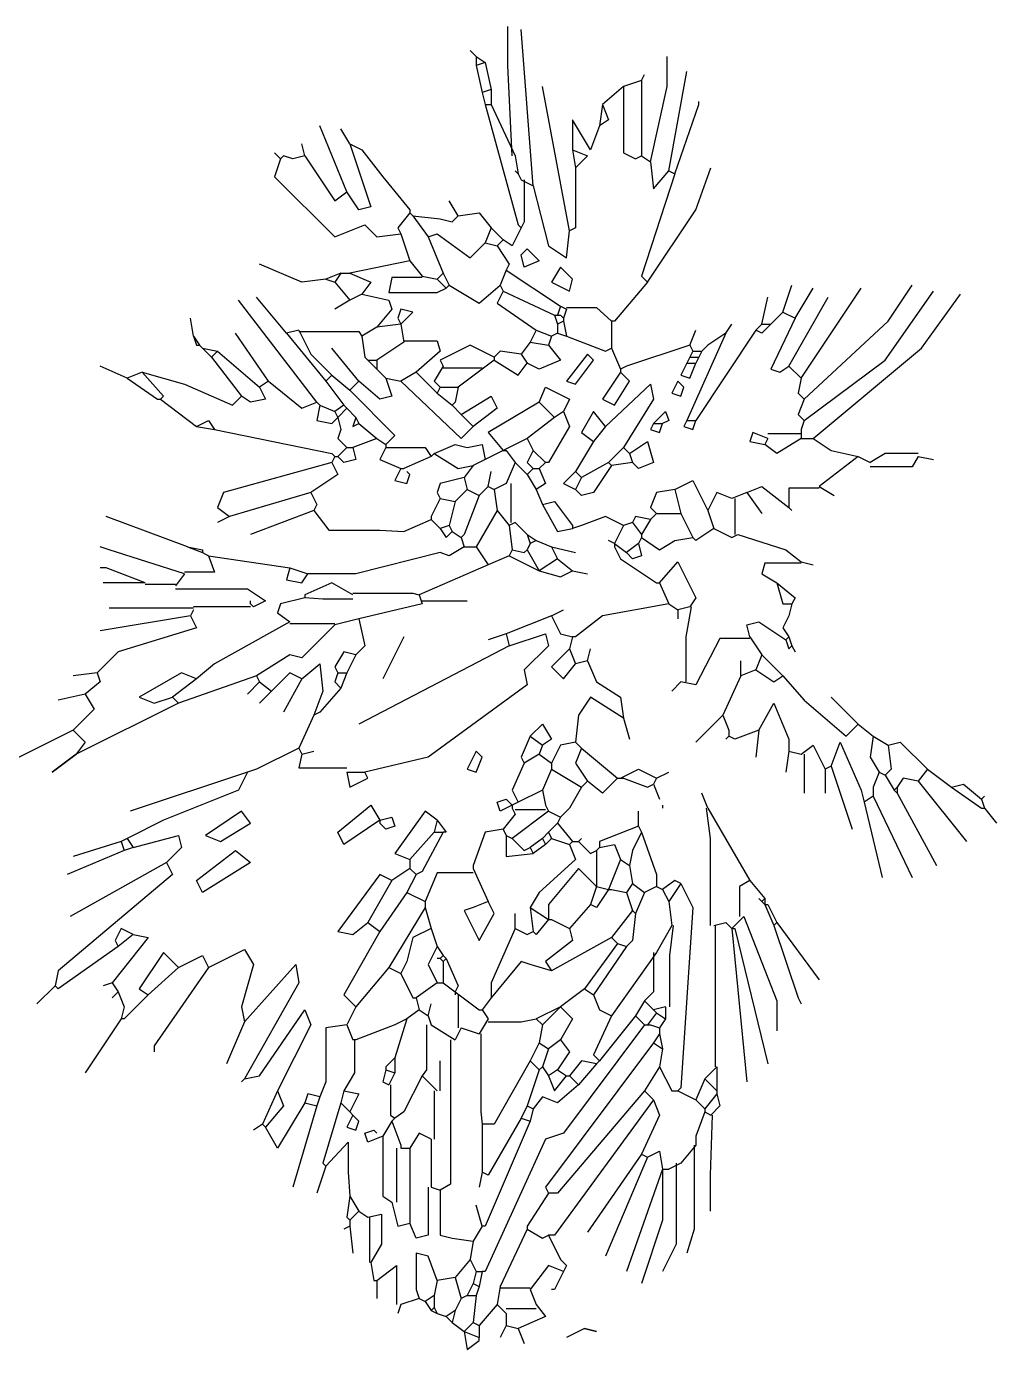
# Model space of a CAD drawing. Header units: inches. Extents: x 76 to 180, y 185 to 403.
# Drawn here: x 126.7 to 180.4, y 284.6 to 358 of the extents above; entities that cross this region are included whole.
import ezdxf

# ---------------------------------------------------------------- set-up
doc = ezdxf.new("R2010")
doc.units = ezdxf.units.IN
doc.header["$MEASUREMENT"] = 0
doc.layers.add('Standard', color=7, linetype='Continuous')

# ---------------------------------------------------------------- blocks, each defined once
blk = doc.blocks.new('A$C0E4205D2')
at = {"layer": 'Standard', "color": 3, "linetype": 'Continuous'}
for points in [[(77.666, 165.5), (77.415, 170.499), (77.415, 172.665)], [(78.833, 163.832), (78.166, 172.499)], [(75.667, 170.999), (75.333, 171.333)], [(75.667, 170.999), (76.166, 170.666)], [(75.667, 170.999), (75.667, 170.499)], [(85.333, 165.166), (86.249, 169.333), (86.249, 170.999)], [(76.166, 170.666), (75.667, 170.499)], [(75.667, 170.499), (75.999, 168.999)], [(76.166, 170.666), (76.5, 169.167)], [(86.333, 164.665), (87.332, 170.166)], [(84.833, 169.666), (83.833, 169.333)], [(84.833, 169.666), (84.999, 170)], [(84.833, 169.666), (84.833, 165.5)], [(76.5, 169.167), (75.999, 168.999)], [(75.999, 168.999), (76.166, 168.332)], [(76.5, 169.167), (76.5, 168.332)], [(80.833, 161.333), (79.333, 169.333)], [(83.833, 169.333), (82.666, 168.332)], [(83.833, 169.333), (83.833, 165.666), (84.5, 165.332), (84.833, 165.5)], [(76.166, 168.332), (76.5, 168.332)], [(76.166, 168.332), (78, 161.665), (78.166, 161.499)], [(76.5, 168.332), (77.833, 165.5)], [(82.666, 168.332), (82.5, 167.166)], [(82.666, 168.332), (83, 167.499), (82.5, 167.166)], [(86.667, 164.499), (87.999, 168.332), (87.999, 168.5)], [(82.5, 167.166), (81.999, 165.833), (81, 167.499), (81, 165.833)], [(68.5, 163.499), (67, 167.166)], [(68.666, 166.167), (68.166, 167)], [(66.167, 165.5), (65.999, 166.167)], [(68.666, 166.167), (69.833, 162.666), (69.167, 162.5), (68.5, 163.499)], [(68.666, 166.167), (69.333, 165.833), (70.5, 164.333), (72, 162.5), (72, 162.332)], [(81, 165.833), (81.833, 165.5), (81.166, 164.833)], [(81, 165.833), (81.166, 164.833)], [(64.833, 165.332), (64.499, 165.666)], [(64.833, 165.332), (64.499, 164.333), (67.833, 160.999), (69.499, 161.665), (70.166, 160.999), (71.5, 161.166)], [(66.167, 165.5), (65.5, 165.332), (64.999, 165.5), (64.833, 165.332)], [(66.167, 165.5), (67.833, 162.999), (68.5, 163.499)], [(77.833, 165.5), (78, 164.499)], [(84.833, 165.5), (85.333, 165.166)], [(85.333, 165.166), (85.5, 163.666), (86.333, 164.665)], [(78, 164.499), (77.833, 164.665)], [(78, 164.499), (78.166, 164.166)], [(81.166, 164.833), (81.166, 161.499), (80.833, 161.333)], [(86.667, 164.499), (84.833, 158.833), (85.167, 158.499)], [(85.167, 158.499), (87.833, 162.5), (88.666, 164.833)], [(86.333, 164.665), (86.667, 164.499)], [(78.166, 164.166), (78.833, 163.832)], [(78.333, 164.166), (78.333, 161.833), (78.166, 161.499)], [(78.833, 163.832), (79.666, 160.5), (80.666, 159.833), (80.833, 161.333)], [(74.666, 162.166), (74.167, 162.999)], [(72, 162.332), (71.333, 161.499), (71.5, 161.166)], [(72, 162.332), (72.166, 162.166)], [(72.166, 162.166), (73.666, 161.999), (74.333, 161.833), (74.666, 162.166)], [(72.166, 162.166), (73, 160.999)], [(74.666, 162.166), (75.833, 162.332), (76.5, 161.499)], [(76.5, 161.499), (76.166, 160.666)], [(76.5, 161.499), (77.167, 160.832)], [(78.166, 161.499), (77.666, 160.5), (77.167, 160.832)], [(71.5, 161.166), (72, 159.666)], [(73, 160.999), (73.5, 161.166), (75.333, 159.833), (76.166, 160.666)], [(73, 160.999), (73.833, 159)], [(76.166, 160.666), (76.833, 160.5)], [(77.167, 160.832), (76.833, 160.5)], [(76.833, 160.5), (77.499, 159.499), (77.333, 159.166)], [(78.499, 160.333), (79.166, 159.666), (78.333, 159.332), (78.166, 159.999), (78.499, 160.333)], [(67.332, 158.665), (65.999, 158.499), (63.666, 159.499)], [(72, 159.666), (68.666, 159)], [(72, 159.666), (72.667, 158.833)], [(77.333, 159.166), (76.999, 158.333)], [(77.333, 159.166), (80.333, 157.166)], [(80.333, 159.332), (79.832, 158.499), (80.833, 157.999), (81, 158.665), (80.333, 159.332)], [(68.166, 159), (67.332, 158.665)], [(67.332, 158.665), (67.833, 158.499)], [(68.166, 159), (67.833, 158.499)], [(67.833, 158.499), (68.666, 157.5)], [(68.166, 159), (68.666, 159)], [(68.666, 159), (69.833, 158.499), (69.333, 157.832)], [(72.667, 158.749), (70.999, 158.749), (70.833, 157.916), (73.5, 157.916), (73.999, 158.166)], [(72.667, 158.833), (73.5, 158.665)], [(73.833, 159), (73.5, 158.665)], [(73.5, 158.665), (73.999, 158.166)], [(73.833, 159), (74.167, 158.333)], [(85.167, 158.499), (83.333, 156.332), (83.167, 156.332)], [(65.166, 155.666), (63.499, 157.666)], [(69.333, 157.832), (68.666, 157.5)], [(69.333, 157.832), (70.833, 157.5), (70.999, 156.999), (70.166, 156)], [(74.167, 158.333), (73.999, 158.166)], [(74.167, 158.333), (75.833, 157.333), (76.999, 158.333)], [(77.167, 157.999), (76.833, 157.333), (78.999, 155.832)], [(76.999, 158.333), (77.167, 157.999)], [(77.167, 157.999), (79.999, 156.667)], [(91.499, 156.166), (91.833, 157.666)], [(92.667, 156.833), (93.166, 158.333)], [(92.999, 153.833), (95.166, 157.666)], [(93.333, 156.499), (94.333, 158.166)], [(93.666, 153.166), (97, 158.166)], [(93.832, 151.999), (98.5, 156.332), (99.832, 158.333)], [(93.832, 150.833), (98.332, 154.166), (100.999, 157.999)], [(94.333, 149.832), (100.333, 154.832), (102.499, 157.832)], [(66.833, 151.833), (62.5, 157.5)], [(68.666, 157.5), (67.833, 156.999)], [(71.5, 156.166), (72.166, 156.833), (71.5, 156.999), (71.333, 156.499), (71.5, 156.166)], [(80.333, 157.166), (80.167, 156.667)], [(80.333, 157.166), (80.666, 156.999)], [(80.666, 156.999), (80.499, 156.499)], [(80.666, 157.083), (82.333, 157.083), (83.167, 156.332)], [(59.999, 155.499), (59.833, 156.499)], [(79.999, 156.667), (80.167, 156.667)], [(79.999, 156.667), (80.167, 156.166)], [(80.167, 156.667), (80.333, 156.667)], [(80.499, 156.332), (80.167, 156.166)], [(80.333, 156.667), (80.499, 156.499)], [(80.499, 156.499), (80.499, 156.332)], [(80.499, 156.332), (80.666, 155.499)], [(83.167, 156.332), (83.167, 154.832)], [(92.667, 156.833), (92, 156.166)], [(93.333, 156.499), (92, 153.665), (92.499, 153.499), (92.999, 153.833)], [(92.667, 156.833), (93.333, 156.499)], [(59.999, 155.499), (60.167, 154.999), (60.333, 154.999)], [(59.999, 155.499), (60.333, 154.999)], [(64.166, 153), (62.332, 155.666)], [(65.833, 155.832), (65.166, 155.666)], [(65.166, 155.666), (67.332, 153)], [(65.833, 155.832), (66.499, 154.5), (67.667, 153.333)], [(65.833, 155.749), (69.167, 155.749), (69.333, 155.499)], [(70.166, 156), (69.333, 155.499)], [(69.333, 155.499), (69.499, 154.332), (69.666, 154.166)], [(71.5, 156.166), (70.166, 156)], [(71.5, 156.166), (71.666, 155.167)], [(78.999, 155.832), (78.667, 155.167)], [(78.999, 155.832), (79.832, 155.499)], [(79.832, 155.499), (79.666, 154.999)], [(80.167, 155.666), (79.832, 155.499)], [(80.167, 156.166), (80.167, 155.666)], [(80.167, 155.666), (80.666, 155.499)], [(80.666, 155.499), (82.832, 154.666), (83.167, 154.832)], [(89.499, 155.666), (87.332, 150.833)], [(87.5, 154.999), (87.833, 155.832)], [(91.167, 155.832), (87.833, 150.833)], [(89.499, 155.666), (88.499, 154.999), (88.167, 154.666)], [(89.499, 155.666), (89.833, 156.166)], [(91.499, 156.166), (91.167, 155.832)], [(92, 156.166), (91.499, 155.666), (91.167, 155.832)], [(91.499, 156.166), (92, 156.166)], [(60.333, 154.999), (60.5, 154.832)], [(60.5, 154.832), (61.333, 154.666)], [(60.5, 154.832), (61, 154.332)], [(69.167, 153), (67.667, 154.832)], [(71.666, 155.167), (70.166, 154.166)], [(71.666, 155.249), (73.5, 155.249), (73.666, 154.666), (72.333, 153.499)], [(76.666, 154.332), (75.333, 154.999), (73.666, 154.166), (73.833, 153.833)], [(78.667, 155.167), (78.166, 154.5)], [(79.666, 154.999), (80.333, 154.166), (79.166, 153.665), (78.499, 153.999)], [(78.667, 155.167), (79.666, 154.999)], [(83.167, 154.832), (83.665, 153.665)], [(87.5, 154.999), (84, 153.833), (83.665, 153.665)], [(87.5, 154.999), (87.666, 154.666)], [(61.333, 154.666), (61, 154.332)], [(61, 154.332), (62.666, 152.165)], [(61.333, 154.666), (63.666, 152.666)], [(69.666, 154.166), (70.166, 154.166)], [(69.666, 154.166), (70.166, 153.665)], [(70.166, 154.166), (70.166, 153.665)], [(76.666, 154.166), (75.999, 153.665)], [(78.166, 154.5), (76.999, 154.666), (76.666, 154.332)], [(76.666, 154.332), (76.666, 154.166)], [(76.666, 154.166), (78, 153.333), (78.499, 153.999)], [(78.166, 154.5), (78.499, 153.999)], [(81.833, 154.5), (80.666, 153), (81.166, 152.832), (82.166, 154.166), (81.833, 154.5)], [(87.332, 153.999), (87, 153.333), (87.5, 153.166), (87.833, 153.999)], [(87.5, 154.332), (87.332, 153.999)], [(87.332, 153.999), (87.833, 153.999)], [(87.666, 154.666), (87.5, 154.332)], [(87.5, 154.332), (87.999, 154.332)], [(87.666, 154.666), (88.167, 154.666)], [(87.999, 154.332), (87.833, 153.999)], [(88.167, 154.666), (87.999, 154.332)], [(56.332, 153.166), (54.832, 153.833)], [(57.166, 153.499), (56.332, 153.166)], [(57.166, 153.499), (58.333, 152.165), (58.167, 151.999)], [(57.166, 153.499), (59.5, 152.832), (62.166, 151.666), (62.666, 152.165)], [(67.667, 153.333), (67.332, 153)], [(67.667, 153.333), (68.666, 152.499)], [(70.166, 153.665), (70.667, 153.166)], [(72.333, 153.499), (71.5, 153)], [(72.333, 153.499), (73.5, 152.333)], [(73.833, 153.833), (73.332, 153), (73.666, 152.666)], [(73.833, 153.749), (75.999, 153.749)], [(75.999, 153.665), (74.666, 152.666)], [(83.665, 153.499), (82.666, 151.999), (83.333, 151.666), (84.166, 153), (83.665, 153.499)], [(83.665, 153.665), (83.665, 153.499)], [(92.999, 153.833), (93.666, 153.166)], [(56.332, 153.166), (58, 151.999), (58.167, 151.999)], [(63.666, 152.666), (64, 151.999), (63.167, 151.833), (62.666, 152.165)], [(64.166, 153), (63.666, 152.666)], [(64.166, 153), (65.999, 151.5), (66.833, 151.833)], [(67.332, 153), (68.333, 151.666)], [(69.167, 153), (68.666, 152.499)], [(70.667, 153.166), (70.999, 152.165), (70.332, 151.999), (69.167, 153)], [(70.667, 153.166), (71.5, 153)], [(71.5, 153), (74.832, 149.832), (75.499, 150.499)], [(73.666, 152.666), (73.5, 152.333)], [(73.666, 152.666), (74.666, 152.666)], [(74.666, 152.666), (74.5, 151.833), (74.333, 151.666)], [(79.166, 151.833), (79.5, 152.666), (80.833, 151.999), (80.499, 151.332)], [(82.832, 150.499), (85.333, 152.832), (85.5, 151.999), (83.833, 149.333)], [(86.833, 153), (86.499, 152.333), (87, 152.165), (87.166, 152.666), (86.833, 153)], [(93.666, 153.166), (93.5, 152.333), (93.832, 151.999)], [(58.167, 151.999), (60.167, 150.499)], [(66.833, 151.833), (67, 151.666)], [(68.666, 152.499), (71.165, 150), (70.667, 149.499)], [(73.5, 152.333), (74.333, 151.666)], [(74.832, 151.166), (76.5, 152.165), (76.833, 151.5), (75.499, 150.499)], [(79.166, 151.833), (76.332, 150.166), (77.167, 149.165)], [(79.166, 151.833), (79.999, 150.999)], [(93.832, 151.999), (93.5, 151.166), (93.832, 150.833)], [(67, 151.666), (66.833, 150.833), (67.667, 150.665), (67.999, 150.999)], [(67, 151.666), (67.833, 151.332)], [(68.333, 151.666), (67.833, 151.332)], [(67.833, 151.332), (67.999, 150.999)], [(68.5, 151.5), (67.999, 150.999)], [(68.333, 151.666), (68.5, 151.5)], [(68.5, 151.5), (69, 150.999)], [(74.333, 151.666), (74.832, 151.166)], [(74.832, 151.166), (75.499, 150.499)], [(80.499, 151.332), (80.833, 150.499), (79.666, 148.499), (79.5, 148.499)], [(80.499, 151.332), (79.999, 150.999)], [(82.832, 150.499), (82.166, 151.332), (81.5, 150.166), (82.166, 149.666)], [(85.5, 150.665), (86.166, 151.332), (86.333, 150.833), (86, 150.665)], [(60.167, 150.499), (60.832, 150.833), (61.166, 150.333)], [(60.167, 150.499), (61.166, 150.333)], [(61.166, 150.333), (67.667, 148.999), (67.833, 148.833)], [(67.999, 150.999), (68.166, 150.333), (67.999, 149.832), (68.5, 149.333)], [(69, 150.999), (68.832, 150.499), (69.167, 150.665)], [(69, 150.999), (69.167, 150.665)], [(69.167, 150.665), (70.166, 149.832)], [(79.999, 150.999), (78.499, 149.832)], [(82.832, 150.499), (82.166, 149.666)], [(85.5, 150.665), (85.333, 150.333), (85.832, 150.166), (86, 150.665)], [(85.5, 150.665), (86, 150.665)], [(87.332, 150.833), (87.166, 150.499), (87.666, 150.333), (87.833, 150.833)], [(87.332, 150.833), (87.833, 150.833)], [(93.832, 150.833), (93.666, 150.333)], [(93.666, 150.333), (93.666, 149.832)], [(70.166, 149.832), (68.832, 149.333)], [(70.166, 149.832), (70.667, 149.499)], [(78.499, 149.832), (77.167, 149.165)], [(78.499, 149.832), (78.833, 149.165)], [(82.166, 149.666), (81.166, 148)], [(84.166, 148.999), (85.167, 149.666), (85.5, 148.499), (84.666, 148.166), (84.332, 148.499)], [(91.833, 149.832), (90.999, 150.166), (90.833, 149.666), (91.666, 149.499)], [(91.833, 149.832), (91.666, 149.499)], [(93.666, 149.832), (92.332, 148.999), (91.666, 149.499)], [(93.666, 150.082), (91.833, 150.082)], [(93.666, 149.832), (94.333, 149.832)], [(94.333, 149.832), (95.332, 149.165), (96.832, 148.833)], [(68.5, 149.333), (67.999, 148.833)], [(68.832, 149.333), (69, 148.666), (68.333, 148.499), (67.999, 148.833)], [(68.5, 149.333), (68.832, 149.333)], [(70.667, 149.333), (70.332, 148.666), (71.5, 148.166)], [(70.667, 149.499), (70.667, 149.333)], [(70.667, 149.333), (72.833, 149.333), (73.166, 148.833)], [(73.332, 148.999), (73.166, 148.833)], [(73.332, 148.999), (74.5, 149.499), (75.166, 149.333), (75.999, 149.499), (76.166, 148.666)], [(73.332, 148.999), (74.666, 148.166), (75.499, 148.332)], [(77.167, 149.165), (76.166, 148.666)], [(77.167, 149.165), (77.333, 149.165)], [(77.333, 149.165), (77.833, 148.499)], [(78.833, 149.165), (78.499, 148.499), (78.833, 148.166)], [(78.833, 149.165), (79.5, 148.499)], [(83.833, 149.333), (83, 148.499)], [(83.833, 149.333), (84.166, 148.999)], [(84.166, 148.999), (84.332, 148.499)], [(100.166, 148.999), (98.332, 148.999), (97.499, 148.499)], [(67.667, 148.499), (61.667, 146.832), (61.333, 145.999), (62, 145.499)], [(67.667, 148.499), (67.999, 147.833), (66.499, 146.832)], [(67.833, 148.833), (67.667, 148.499)], [(67.833, 148.833), (67.999, 148.833)], [(71.5, 148.166), (71.165, 147.499), (71.832, 147.333), (72, 147.833), (71.832, 148)], [(71.5, 148.166), (71.666, 148.166)], [(73.166, 148.833), (71.666, 148.166)], [(75.499, 148.332), (75, 147.665)], [(76.166, 148.666), (75.499, 148.332)], [(77.833, 148.499), (77.333, 147.333)], [(77.833, 148.499), (78.499, 147.833)], [(78.833, 148.166), (78.499, 147.833)], [(78.833, 148.166), (79.166, 148.166)], [(79.166, 148.166), (79.5, 147.333), (78.999, 146.999)], [(79.5, 148.499), (79.166, 148.166)], [(83.167, 148.332), (82.166, 146.832), (81.5, 146.666), (81.166, 146.999)], [(83, 148.499), (81.5, 147.665)], [(83, 148.499), (83.167, 148.332)], [(84.332, 148.499), (83.167, 148.332)], [(96.832, 148.833), (94.666, 147.166)], [(96.832, 148.833), (97.499, 148.499)], [(100.166, 148.833), (99.832, 148.25), (97.499, 148.25)], [(100.166, 148.833), (100.999, 148.666)], [(75, 147.665), (73.666, 147.333), (73.5, 146.832), (73.666, 146.5)], [(75, 147.665), (75.166, 146.999)], [(76.332, 147.166), (76.5, 148)], [(78.499, 147.833), (78.999, 146.999)], [(81.166, 148), (80.499, 147.333), (81.166, 146.999)], [(81.166, 148), (81.5, 147.665)], [(81.5, 147.665), (81.166, 146.999)], [(86.667, 146.999), (87.666, 147.499), (88.499, 145.833)], [(66.499, 146.832), (62, 145.499)], [(66.499, 146.832), (66.833, 146.165), (66.666, 145.833)], [(75.166, 146.999), (74.5, 146.333)], [(75.833, 146.666), (75, 144.499), (74.832, 144.333)], [(75.166, 146.999), (75.833, 146.666)], [(76.332, 147.166), (75.833, 146.666)], [(76.332, 147.166), (76.666, 146.999)], [(77.333, 147.333), (76.666, 146.999)], [(76.666, 146.999), (76.833, 145.833)], [(77.583, 147.333), (77.583, 145.166)], [(78.999, 146.999), (79.333, 146.165)], [(86.667, 146.999), (85.666, 146.832), (85.333, 145.999), (85.666, 145.666)], [(86.667, 146.999), (87, 145.666)], [(89.833, 146.5), (89, 146.832), (88.499, 145.833)], [(90.666, 146.832), (89.833, 146.5)], [(90.666, 146.832), (91.499, 147.166), (92.999, 145.999)], [(90.666, 146.832), (91.499, 145.666)], [(94.666, 147.083), (92.999, 147.083), (92.999, 145.999)], [(94.666, 147.166), (95.5, 146.666)], [(73.666, 146.5), (73.166, 145.499), (73.166, 145.332)], [(73.666, 146.5), (74.5, 146.333)], [(74.5, 146.333), (74.167, 145)], [(79.333, 146.165), (79.999, 146.333), (81, 145), (81, 144.833)], [(79.333, 146.165), (80.167, 144.666), (81, 144.833)], [(89.999, 146.5), (89.999, 144.499)], [(92.999, 145.999), (93.166, 145.833)], [(59.666, 143.832), (55.167, 145.499)], [(62, 145.499), (61.333, 145.166)], [(66.666, 145.833), (63.167, 144.499)], [(66.666, 145.833), (67.499, 144.749), (70.332, 144.749), (71.666, 144.666), (73.166, 145.332)], [(73.166, 145.332), (73.666, 144.833)], [(76.833, 145.833), (75.667, 143.832)], [(76.833, 145.833), (77.499, 145)], [(83.833, 145), (82.832, 145.499), (81.5, 145), (81, 144.833)], [(85.333, 145.332), (84.5, 145.499), (84.332, 145.166)], [(85.333, 145.332), (84.833, 144.499)], [(85.666, 145.666), (85.333, 145.332)], [(85.666, 145.666), (87, 145.666)], [(87, 145.666), (87.666, 144.333)], [(88.499, 145.833), (88.832, 144.833)], [(74.167, 145), (73.666, 144.833)], [(73.666, 144.833), (73.999, 144.333), (74.333, 144.666)], [(74.167, 145), (74.333, 144.666)], [(74.333, 144.666), (74.832, 144.333)], [(77.833, 145.166), (77.499, 145)], [(77.499, 145), (77.666, 143.666)], [(77.833, 145.166), (78.499, 144.499)], [(78.499, 144.499), (78.999, 144.167)], [(78.499, 144.499), (78.667, 143.999)], [(83.833, 145), (83.333, 143.999)], [(84.332, 145.166), (83.833, 145)], [(84.332, 145.166), (84.833, 144.499)], [(84.833, 144.499), (84.833, 144.333)], [(88.832, 144.833), (87.833, 144.167), (87.666, 144.333)], [(88.832, 144.833), (89.833, 144.333), (90.166, 144.499)], [(90.166, 144.499), (92.833, 143.666), (93.666, 142.999)], [(59.5, 142.332), (55.333, 143.666), (54.832, 143.832)], [(59.666, 143.832), (60.5, 143.5)], [(59.666, 143.832), (60.5, 143.666), (60.5, 143.5)], [(75, 143.832), (74.167, 143.332), (73.666, 143.5), (69, 142.332), (66.333, 142.332)], [(74.832, 144.333), (75, 143.832)], [(75, 143.832), (75.667, 143.832)], [(75.667, 143.832), (76.332, 142.833)], [(78.667, 143.999), (78.499, 143.666)], [(78.999, 144.167), (78.667, 143.999)], [(78.999, 144.167), (79.832, 143.832)], [(79.832, 143.832), (81.166, 143.5)], [(79.832, 143.832), (80.167, 143.166)], [(83.333, 143.999), (83, 144.167)], [(83.333, 143.999), (83.333, 143.832)], [(83.333, 143.999), (84, 143.5)], [(83.333, 143.832), (83.665, 143.166), (85.666, 141.832), (85.832, 141.832)], [(84.666, 143.999), (84, 143.5)], [(84.666, 143.999), (84.833, 143.332), (84.332, 143.166), (84, 143.5)], [(84.833, 144.333), (84.666, 143.999)], [(84.833, 144.333), (85.832, 143.666), (86.667, 144.167), (87.666, 144.333)], [(60.832, 143.332), (61.166, 142.416), (59.5, 142.416)], [(60.5, 143.5), (60.832, 143.332)], [(60.832, 143.332), (65.333, 142.667)], [(77.499, 143.332), (76.332, 142.833)], [(77.666, 143.666), (77.499, 143.332)], [(77.499, 143.332), (79.166, 142.499)], [(77.666, 143.666), (78.333, 143.5), (78.499, 143.666)], [(78.499, 143.666), (79.166, 142.499)], [(80.167, 143.166), (79.166, 142.499)], [(80.167, 143.166), (81, 142.499)], [(85.832, 141.832), (86.833, 142.999), (87.833, 140.999), (87.5, 140.5)], [(93.666, 142.999), (94.333, 142.833)], [(57.333, 141.832), (55.167, 142.667), (54.832, 142.667)], [(59.5, 142.332), (59, 141.666)], [(65.333, 142.667), (65.166, 142), (65.999, 141.832), (66.333, 142.332)], [(65.333, 142.667), (66.333, 142.332)], [(76.332, 142.833), (72.499, 141.165)], [(79.166, 142.499), (80.333, 142.166), (81, 142.499)], [(81, 142.499), (81.833, 142.332)], [(93.666, 142.915), (91.666, 142.915), (91.499, 142.332), (92.332, 141.832)], [(57.333, 141.832), (54.999, 141.832)], [(57.333, 141.75), (59, 141.75)], [(68.832, 141.165), (67.667, 141.832), (66.167, 141.165), (66.167, 140.999)], [(85.832, 141.832), (86.333, 140.666)], [(92.332, 141.832), (93.333, 140.999), (93.166, 140.666)], [(92.332, 141.832), (92.667, 140.666), (93.166, 140.666)], [(59, 141.499), (62.999, 141.499), (64, 140.833), (63.333, 140.5), (63.167, 140.666)], [(63.167, 140.666), (63.167, 140.833)], [(66.167, 140.999), (64.833, 140.666), (64.667, 140.166), (65.333, 139.665)], [(68.832, 140.916), (67.166, 140.916), (66.167, 140.999)], [(68.832, 141.249), (72.166, 141.249), (72.499, 141.165)], [(72.499, 141.165), (72.667, 140.666)], [(72.667, 140.833), (75.166, 140.833)], [(59.999, 140.416), (55.333, 140.416)], [(59.999, 140.332), (59.833, 139.999)], [(63.167, 140.5), (59.999, 140.5)], [(72.667, 140.666), (69.167, 139.833)], [(79.832, 139.999), (80.499, 140.332)], [(86.333, 140.666), (82.666, 139.999), (81.166, 138.832), (81, 138.832)], [(86.333, 140.666), (86.833, 140.332)], [(87.5, 140.5), (86.833, 140.332)], [(86.833, 140.332), (86.833, 139.833)], [(87.582, 140.5), (87.291, 138.832), (87.291, 136.333)], [(93.166, 140.666), (92.999, 139.999), (92.667, 139.333), (92.999, 138.832)], [(59.833, 139.999), (60.167, 139.333), (55.833, 137.999), (54.666, 136.833)], [(59.833, 139.999), (54.832, 139.166)], [(65.333, 139.665), (61.166, 137.332), (60.167, 136.499)], [(67.833, 139.499), (65.999, 137.666), (65.333, 137.833), (63.499, 136.665)], [(65.333, 139.583), (67.833, 139.583)], [(69.167, 139.833), (67.833, 139.499)], [(69.167, 139.833), (69.499, 138.333), (69, 137.833)], [(79.832, 139.999), (77.333, 139)], [(79.832, 139.999), (80.333, 139), (81, 138.832)], [(90.833, 138.832), (90.666, 139.499), (91.333, 139.665), (92.833, 138.666)], [(77.499, 138.333), (79.5, 139), (79.666, 138.333), (78.333, 136.999), (78.499, 136.166), (73, 132.166), (69.499, 131.332)], [(71.666, 138.832), (70.5, 136.499)], [(77.333, 139), (76.332, 138.666)], [(77.333, 139), (77.499, 138.333)], [(81, 138.832), (80.833, 138.165)], [(90.833, 138.75), (89.166, 138.75), (87.833, 136.166), (87, 136.333)], [(90.833, 138.832), (91.499, 137.833)], [(92.999, 138.832), (92.833, 138.666)], [(92.833, 138.666), (92.999, 138.165)], [(92.999, 138.832), (93.166, 138.333)], [(69, 137.833), (68.333, 137.999), (67.833, 137.166), (67.999, 136.833)], [(77.499, 138.333), (69.167, 134)], [(80.833, 138.165), (79.832, 137.166), (80.499, 136.499), (81.166, 137.332)], [(80.833, 138.165), (81.166, 137.332)], [(81.833, 137.5), (81.999, 138.165)], [(93.166, 138.333), (92.999, 138.165)], [(93.166, 138.333), (93.333, 137.999)], [(65.999, 136.499), (67, 137.332), (67.166, 135.832), (66.666, 134.499)], [(69, 137.833), (68.5, 136.833)], [(81.833, 137.5), (81.166, 137.332)], [(81.833, 137.5), (82.333, 136.333), (83.665, 135.5), (83.833, 134.332)], [(90.333, 136.665), (90.333, 137.5)], [(91.499, 137.833), (91.167, 136.999)], [(91.499, 137.833), (92.667, 136.665)], [(54.666, 136.833), (53.333, 136.665)], [(54.666, 136.833), (54.832, 136.333), (53.999, 135.666)], [(60.167, 136.499), (59.332, 136.833), (56.999, 135.5), (57.832, 135.165), (58.833, 135.5)], [(60.167, 136.499), (58.833, 135.5)], [(63.499, 136.665), (59.166, 135.165)], [(63.499, 136.665), (63.666, 136.333)], [(65.999, 136.499), (65.333, 136.833), (64.333, 135.832)], [(65.999, 136.499), (64.999, 134.666)], [(67.999, 136.833), (67.833, 136.333), (68.166, 135.999)], [(67.999, 136.833), (68.5, 136.833)], [(68.5, 136.833), (68.166, 135.999)], [(90.333, 136.665), (89.333, 134.499)], [(91.167, 136.999), (90.333, 136.665)], [(91.167, 136.999), (92.166, 136.333), (92.667, 136.665)], [(92.667, 136.665), (93.832, 135.333), (96.165, 133.333), (96.832, 134)], [(53.999, 135.666), (52.499, 135.333)], [(53.999, 135.666), (54.5, 134.833), (53.333, 133.665)], [(63.666, 136.333), (62.999, 135.666)], [(63.666, 136.333), (64.333, 135.832)], [(64.333, 135.832), (63.666, 135.165)], [(68.166, 135.999), (67, 134.666), (66.666, 134.499)], [(87, 136.333), (86.499, 135.832)], [(59.166, 135.165), (53.499, 132.333)], [(58.833, 135.5), (59.166, 135.165)], [(83.833, 134.332), (81.999, 135.5), (81.332, 134.499), (81.166, 132.999)], [(91.333, 133.665), (92.166, 135.165), (92.999, 133.166), (92.999, 132.5)], [(96.832, 134), (95.332, 135.5)], [(66.666, 134.499), (65.833, 132.666)], [(83.833, 134.332), (84.166, 133.166)], [(89.333, 134.499), (87.833, 132.999)], [(89.333, 134.499), (89.667, 133.665), (89.667, 133.333)], [(53.333, 133.665), (46.333, 130.167), (44.833, 129.332)], [(53.333, 133.665), (53.999, 132.999), (53.499, 132.333)], [(78.667, 133.333), (79.333, 134), (79.832, 133.166), (79.333, 132.832)], [(91.333, 133.665), (89.999, 133.166), (89.667, 133.333)], [(91.333, 133.665), (91.167, 132.166)], [(96.832, 134), (97.667, 133.333)], [(78.667, 133.333), (78.166, 132.166), (78.333, 131.833)], [(78.667, 133.333), (79.333, 132.832)], [(79.333, 132.832), (79.166, 132.333)], [(81.166, 132.999), (80.333, 132.832), (79.832, 131.833)], [(81.166, 132.999), (81.5, 132.666)], [(89.667, 133.333), (89.499, 133.166)], [(93.666, 132.333), (94.333, 132.832), (95, 131.499)], [(95.332, 131.667), (95.833, 132.999), (97, 130.333), (97.166, 129.666)], [(97.667, 133.333), (97.499, 132.166), (98, 131.332)], [(97.667, 133.333), (98.5, 132.832)], [(98.5, 132.832), (98.666, 131.499), (98.332, 131.166)], [(98.5, 132.832), (99.167, 132.999), (100.667, 131.499)], [(53.499, 132.333), (52.167, 131.332), (53.499, 132.333)], [(65.833, 132.666), (63.499, 131.499), (62.999, 131.332)], [(65.833, 132.666), (65.999, 132.333)], [(65.999, 132.333), (65.833, 131.583), (68.5, 131.583)], [(65.999, 132.333), (66.666, 132.5)], [(75.667, 132.5), (75.166, 131.499), (75.667, 131.332), (75.999, 132.166), (75.667, 132.5)], [(79.166, 132.333), (78.333, 131.833)], [(79.166, 132.333), (79.832, 131.833)], [(81.5, 132.666), (81.166, 131.833), (81.833, 130.832)], [(81.5, 132.666), (83.499, 131)], [(92.999, 132.5), (92.833, 131.332)], [(92.999, 132.5), (93.666, 132.333)], [(93.832, 132.333), (93.832, 130.167)], [(62.999, 131.332), (62.5, 130.333), (58.333, 128.665), (56.332, 127.666)], [(62.999, 131.332), (56.5, 129.166)], [(68.5, 131.332), (69.499, 131.332)], [(68.5, 131.332), (68.666, 130.499), (69.666, 131), (69.499, 131.332)], [(78.333, 131.833), (77.666, 130.333), (78, 129.666)], [(79.832, 131.499), (79.333, 130.333)], [(79.832, 131.833), (79.832, 131.499)], [(79.832, 131.499), (81.5, 130.499)], [(83.665, 131), (84.666, 131.499), (85.666, 131)], [(85.666, 131), (86.333, 131.332)], [(95.332, 131.667), (95, 131.499)], [(95, 131.499), (95, 130.167)], [(95.332, 131.667), (96.5, 128.166)], [(98, 131.332), (97.667, 130.499), (97.667, 129.999)], [(98, 131.332), (98.332, 131.166)], [(100.667, 131.499), (100.166, 130.832)], [(100.667, 131.499), (101.999, 130.499)], [(81.833, 130.832), (81.5, 130.499)], [(83.499, 131), (82.666, 130.167), (81.833, 130.832)], [(83.499, 131), (83.665, 131)], [(83.665, 131), (83.833, 131)], [(83.833, 131), (85.167, 130.499), (85.5, 130.666)], [(85.666, 131), (85.5, 130.666)], [(85.5, 130.666), (85.832, 129.832)], [(98.332, 131.166), (98.833, 130.333)], [(100.166, 130.832), (99.333, 131), (98.999, 130.499)], [(100.166, 130.832), (102.833, 127.499)], [(101.999, 130.499), (102.666, 130.666), (103.667, 129.832)], [(77.666, 129.5), (76.999, 129.166), (76.833, 129.666), (77.333, 129.832), (77.666, 129.5)], [(79.333, 130.333), (78, 129.666)], [(79.333, 130.333), (79.5, 129.5)], [(81.5, 130.499), (80.833, 129.332), (80.333, 128.833)], [(88.499, 129.332), (88.167, 130.167)], [(97.667, 129.999), (97.166, 129.666)], [(97.667, 129.999), (99.832, 125.499)], [(98.999, 130.499), (98.833, 130.333)], [(98.833, 130.333), (98.999, 130.167)], [(98.999, 130.499), (98.999, 130.167)], [(98.999, 130.167), (101.166, 126.166)], [(101.999, 130.499), (103.667, 129.332), (103.833, 129.332)], [(103.667, 129.832), (103.833, 129.999)], [(103.667, 129.832), (103.833, 129.332)], [(62.666, 129.166), (60.666, 127.832), (61.499, 127.499), (63.167, 128.499), (62.666, 129.166)], [(70.332, 128.665), (68.333, 127.333), (67.999, 128), (69.833, 129.5), (70.332, 128.665)], [(73.5, 128.665), (72.833, 129.166), (71.165, 126.833), (72, 126.5)], [(78, 129.666), (77.666, 129.5)], [(77.666, 129.5), (77.666, 129.332)], [(77.666, 129.332), (77.833, 128.999)], [(79.666, 129.166), (77.666, 127.666)], [(79.5, 129.25), (77.833, 129.25)], [(79.5, 129.5), (79.666, 129.166)], [(79.666, 129.166), (80.333, 128.833)], [(84.666, 128.333), (84.666, 129.166)], [(86, 129.5), (86, 129.332)], [(88.416, 129.332), (88.625, 127.666), (88.625, 122.833)], [(88.499, 129.332), (90.833, 125.333)], [(97.166, 129.666), (98.166, 125.499)], [(103.833, 129.332), (104.5, 128.499)], [(70.332, 128.665), (70.999, 128.833), (71.165, 128.333), (70.667, 128.166), (70.332, 128.499)], [(70.332, 128.665), (70.332, 128.499)], [(73.5, 128.665), (73.332, 128)], [(73.5, 128.665), (73.999, 128), (73.833, 128)], [(77.833, 128.999), (77.167, 128.166)], [(80.167, 128.499), (79.666, 128)], [(80.333, 128.833), (80.167, 128.499)], [(80.167, 128.499), (81, 127.499)], [(84.666, 128.333), (82.5, 127.499), (82.5, 127.165)], [(84.666, 128.333), (84.833, 128)], [(56.332, 127.666), (56, 127.499)], [(56.332, 127.666), (56.667, 127.165)], [(56.667, 127.165), (59.166, 127.832), (59.332, 127.165), (58.499, 126.332)], [(73.332, 128), (72, 126.5)], [(73.833, 128), (72.667, 125.833), (72.333, 125.665)], [(73.332, 128), (73.833, 128)], [(77.167, 128.166), (76.166, 128), (75.499, 126.166), (75.499, 125.999)], [(77.167, 128.166), (77.333, 127.832)], [(77.333, 127.832), (77.666, 127.666)], [(77.333, 127.832), (77.333, 126.666), (78.833, 126.833)], [(77.666, 127.666), (78.333, 126.999), (78.667, 127.165)], [(79.333, 127.666), (78.667, 127.165)], [(79.666, 128), (79.333, 127.666)], [(79.333, 127.666), (79.5, 127.333)], [(79.832, 127.666), (79.5, 127.333)], [(79.666, 128), (79.832, 127.666)], [(79.832, 127.666), (80.833, 127.333)], [(81.332, 127.499), (81.5, 127.666)], [(84.833, 128), (84.332, 126.999), (84.166, 126.166)], [(84.833, 128), (85.666, 125.665), (85.666, 125)], [(56.166, 126.999), (53, 125.665)], [(56, 127.499), (53.333, 126.666)], [(56, 127.499), (56.166, 126.999)], [(56.667, 127.165), (56.166, 126.999)], [(62.332, 126.999), (63.167, 126.332), (60.5, 124.666), (60.167, 125.333), (62.332, 126.999)], [(80.833, 127.333), (81.166, 126.5), (79.166, 124.666), (78.667, 123.833)], [(78.667, 127.165), (78.833, 126.833)], [(79.5, 127.333), (78.833, 126.833)], [(81, 127.499), (80.833, 127.333)], [(81, 127.499), (81.332, 127.499)], [(81.332, 127.499), (81.999, 126.833), (82.333, 126.999)], [(82.5, 127.165), (82.333, 126.999)], [(82.333, 126.999), (82.333, 125)], [(82.5, 127.165), (83.333, 127.333), (83.665, 126.5)], [(58.499, 126.332), (58.833, 125.665), (52.499, 120.332), (52.333, 119.499)], [(58.499, 126.332), (53.166, 123.332)], [(72, 126.5), (72, 125.999)], [(83.665, 126.5), (83, 124.832)], [(83.665, 126.5), (84.166, 126.166)], [(84.166, 126.166), (84.332, 125.166)], [(70.999, 125.333), (70.332, 125.665), (67.999, 122.499), (68.832, 122.333), (69.666, 123)], [(72, 125.999), (70.999, 125.333)], [(72.333, 125.665), (71.832, 124.666)], [(72, 125.999), (72.333, 125.665)], [(75.499, 125.749), (73.5, 125.749), (72.833, 124.165)], [(75.499, 125.999), (76.332, 124.165)], [(82.333, 125), (81.332, 125.999), (79.666, 123.999), (79.666, 123.166)], [(70.999, 125.333), (69.666, 123)], [(71.832, 124.666), (70.332, 122.499)], [(71.832, 124.666), (72.833, 124.165)], [(82.333, 125), (81.999, 123.999)], [(83, 124.832), (82.333, 123.833), (81.999, 123.999)], [(82.333, 125), (83, 124.832)], [(83, 124.832), (83.167, 124.832)], [(83.167, 124.832), (84, 124.666)], [(84.332, 125.166), (84, 124.666)], [(84, 124.666), (84.332, 123.666)], [(84.332, 125.166), (84.999, 124.666)], [(84.999, 124.666), (84.5, 123.499)], [(85.666, 125), (84.999, 124.666)], [(85.666, 125), (86, 124.832)], [(87, 125.166), (86.667, 125.333), (86, 124.832)], [(86, 124.832), (86.333, 124.165)], [(87, 125.166), (86.333, 124.165)], [(87, 125.166), (87.666, 123.833), (87, 113.832), (86.833, 113.666)], [(90.833, 125.333), (90.25, 125), (90.25, 123.332)], [(90.833, 125.333), (91.666, 124.333)], [(72.833, 124.165), (72.833, 123.833)], [(76.332, 124.165), (75.499, 123.833), (75, 123.666), (75.833, 121.999), (76.666, 123.499), (76.332, 124.165)], [(81.999, 123.999), (80.833, 122.665)], [(86.333, 124.165), (86.499, 122.833)], [(91.499, 124.165), (91.333, 124.333)], [(91.666, 124.333), (91.499, 124.165)], [(91.499, 124.165), (91.666, 123.999)], [(91.666, 124.333), (91.666, 123.999)], [(91.666, 123.999), (91.833, 123.999)], [(91.666, 123.999), (92.166, 122.833)], [(91.833, 123.999), (92.332, 123)], [(72.833, 123.833), (70.833, 120.499)], [(72.833, 123.833), (73.166, 122.665)], [(77.833, 122.665), (77.833, 123.499)], [(78.667, 123.833), (79.666, 123.166)], [(78.667, 123.833), (78.833, 122.499)], [(84.332, 123.666), (83.167, 122.166)], [(84.5, 123.499), (84.332, 121.999), (84, 121.666)], [(84.332, 123.666), (84.5, 123.499)], [(90.5, 123.332), (89.833, 122.665)], [(90.5, 123.332), (92.332, 118.666), (92.332, 117)], [(56.667, 122.333), (56, 122.665), (55.666, 121.999), (55.833, 121.666)], [(70.332, 122.499), (68.333, 118.999), (69, 118.332)], [(69.666, 123), (70.332, 122.499)], [(73.166, 122.665), (72.166, 122.166), (71.832, 120.833), (71.5, 120.166)], [(73.166, 122.665), (73.5, 121.666)], [(77.833, 122.665), (76.5, 119.666), (76.5, 118.832)], [(77.833, 122.665), (78.499, 122.333), (78.833, 122.499)], [(79.666, 123.166), (78.999, 122.333), (78.833, 122.499)], [(80.833, 122.665), (81, 121.999), (79.5, 120.833), (79.832, 120.332)], [(79.666, 123.166), (79.832, 123.166)], [(79.832, 123.166), (80.833, 122.665)], [(86.499, 122.833), (85.666, 121.333)], [(86.583, 122.833), (86.374, 121.165), (86.374, 118.332)], [(88.832, 122.833), (89.499, 123), (89.833, 122.665)], [(88.916, 122.833), (88.916, 114.999)], [(89.833, 122.665), (89.999, 122.665)], [(89.833, 122.665), (90.666, 114.166)], [(89.999, 122.665), (91.833, 115.166)], [(92.332, 123), (92.166, 122.833)], [(92.166, 122.833), (93.5, 118.832), (93.666, 118.5)], [(92.332, 123), (94.666, 119.833)], [(56.667, 122.333), (57.5, 122.166), (55.499, 119.666)], [(56.667, 122.333), (55.833, 121.666)], [(83.167, 122.166), (79.832, 120.332)], [(83.499, 121.832), (81.667, 119.333)], [(83.167, 122.166), (83.499, 121.832)], [(83.499, 121.832), (84, 121.666)], [(55.833, 121.666), (52.499, 119.333), (52.333, 119.499)], [(59.166, 120.499), (58.333, 121.333), (56.999, 119.333), (57.5, 118.999)], [(59.166, 120.499), (60.5, 121.165), (60.832, 120.499)], [(60.832, 120.499), (62.833, 121.5), (63.333, 120.666), (62.666, 118.332), (62.833, 117.499)], [(73.5, 121.666), (73, 120.666), (73.5, 119.666)], [(73.5, 121.666), (73.833, 121.165)], [(73.666, 120.999), (73.5, 120.999)], [(73.833, 121.165), (73.666, 120.999)], [(73.666, 120.999), (73.833, 120.833)], [(73.833, 121.165), (73.999, 120.999)], [(73.999, 120.999), (73.833, 120.833)], [(73.999, 120.999), (74.666, 119.499), (74.5, 119.167)], [(84, 121.666), (82.166, 118.999)], [(85.666, 121.333), (83.167, 117.833)], [(85.5, 121.333), (85.5, 119.167), (84.999, 118.666)], [(59.166, 120.499), (57.5, 118.999)], [(60.832, 120.499), (57.832, 116.165), (57.832, 115.833)], [(62.833, 117.499), (65.666, 120.666), (65.833, 119.666), (62.833, 114.333)], [(70.833, 120.499), (69, 118.332)], [(70.833, 120.499), (71.5, 120.166)], [(73.833, 120.833), (73.833, 119.666)], [(79.832, 120.332), (78.667, 120.666), (78.166, 120.833), (76.5, 118.832)], [(55.499, 119.666), (54.999, 119.499)], [(55.499, 119.666), (55.833, 119.167)], [(71.5, 120.166), (72.166, 118.832), (72.333, 118.832)], [(73.5, 119.666), (72.333, 118.832)], [(73.5, 119.666), (73.833, 119.666)], [(73.833, 119.666), (74.5, 119.167)], [(52.333, 119.499), (51.332, 118.5)], [(55.833, 119.167), (55.499, 118.832)], [(55.833, 119.167), (56.166, 118.332), (56, 117.667)], [(57.5, 118.999), (56.166, 117.667), (56, 117.667)], [(72.333, 118.832), (72.499, 118.166)], [(74.5, 119.167), (74.5, 118.999)], [(74.5, 119.167), (75.833, 118.166), (75.999, 118.166)], [(74.666, 118.999), (74.666, 117.166)], [(76.5, 118.832), (75.999, 118.166)], [(81.667, 119.333), (80.333, 118.332)], [(81.667, 119.333), (82.166, 118.999)], [(82.166, 118.999), (82.5, 118.166), (83.167, 117.833)], [(62.833, 114.333), (63.666, 114.499), (66.167, 118.166), (66.499, 117.332), (64.667, 113.666)], [(69, 118.332), (68.5, 117.332)], [(72.499, 118.166), (71.832, 117.667)], [(72.499, 118.166), (73, 117.833)], [(73, 117.833), (73.166, 118.5)], [(75.999, 118.166), (76.332, 117.667)], [(80.333, 118.332), (78.999, 117.667)], [(80.333, 118.332), (79.333, 117.332)], [(80.333, 118.332), (81, 117.667), (80.333, 116.499)], [(84.999, 118.666), (84.5, 117.833)], [(84.999, 118.666), (85.5, 118.166)], [(86.166, 118.332), (85.5, 118.166)], [(85.5, 118.166), (85.666, 117.999)], [(86.166, 118.332), (86.166, 117.667)], [(56, 117.667), (53.999, 114.665)], [(62.833, 117.499), (61.833, 115.166)], [(68.5, 117.332), (67.332, 117.166), (67.332, 115.5), (67.332, 114.166), (67, 113.333)], [(68.5, 117.332), (68.832, 116.499)], [(71.832, 117.667), (71.165, 117.332), (69, 116.499), (68.832, 116.499)], [(71.832, 117.667), (71.165, 115.5)], [(72.916, 117.332), (72.916, 114.833), (72.667, 114.499)], [(73, 117.833), (73.166, 117.332)], [(73.166, 117.332), (74.5, 116.499)], [(76.332, 117.667), (75.833, 116.832)], [(84.999, 117.332), (80.499, 111.333), (79.5, 110.998), (76.166, 103.665), (75.999, 103.665)], [(76.332, 117.499), (78.166, 117.499), (78.999, 117.667)], [(78.999, 117.667), (79.333, 117.332)], [(79.333, 117.332), (79.166, 116.333)], [(83.167, 117.833), (82.166, 115.666), (82.5, 115.332)], [(84.5, 117.833), (82.5, 115.332)], [(84.5, 117.833), (84.999, 117.332)], [(84.999, 117.332), (85.167, 117.332)], [(85.666, 117.999), (85.167, 117.332)], [(85.167, 117.332), (85.333, 117.332)], [(85.333, 117.332), (85.832, 117.166)], [(85.666, 117.999), (86.166, 117.667)], [(86.166, 117.667), (85.832, 117.166)], [(74.832, 117.166), (74.5, 116.499)], [(74.832, 117.166), (75.833, 116.832)], [(75.916, 116.832), (75.916, 112.5), (75.999, 111.833)], [(85.832, 116.832), (85.5, 116.333)], [(85.832, 117.166), (85.832, 116.832)], [(85.832, 116.832), (86, 115.999)], [(68.916, 116.499), (68.916, 114.665), (68.333, 113.666)], [(74.249, 116.499), (74.249, 108.499), (73.666, 108.166)], [(79.166, 116.333), (78.667, 115.332)], [(79.166, 116.333), (79.666, 115.999)], [(79.666, 115.999), (79.333, 114.999)], [(85.5, 116.333), (79.5, 108.333), (79.666, 107.999)], [(80.333, 116.499), (79.666, 115.999)], [(80.333, 116.499), (80.833, 115.833), (80.167, 114.833)], [(85.5, 116.333), (86, 115.999)], [(86, 115.999), (85.832, 114.999)], [(71.165, 115.5), (70.667, 114.999), (70.667, 114.833)], [(71.165, 115.5), (71.165, 114.665)], [(73.666, 113.666), (73.666, 115.332)], [(78.667, 115.332), (76.666, 111.833), (75.999, 111.833)], [(78.667, 115.332), (79.166, 114.833)], [(82.333, 115.166), (81.5, 115.332), (80.833, 114.499)], [(82.333, 115.166), (81.332, 114)], [(82.5, 115.332), (82.333, 115.166)], [(70.667, 114.833), (70.5, 114.166), (70.833, 114)], [(70.667, 114.833), (71.165, 114.665)], [(71.165, 114.665), (70.833, 114)], [(72.667, 114.499), (71.666, 112.5), (71.165, 112.166)], [(72.667, 114.499), (73.5, 113.666)], [(79.166, 114.833), (78.499, 112.833)], [(79.333, 114.999), (79.166, 114.833)], [(79.333, 114.999), (79.666, 114.499)], [(80.167, 114.833), (79.666, 114.499)], [(79.666, 114.499), (79.999, 113.666), (80.666, 114.499)], [(80.167, 114.833), (80.666, 114.499)], [(80.666, 114.499), (80.833, 114.499)], [(80.833, 114.499), (81.332, 114)], [(85.832, 114.999), (84.999, 113.666)], [(85.832, 114.999), (86.499, 113.666), (86.833, 113.666)], [(89, 114.999), (88.333, 114.333)], [(89, 114.999), (89, 113.666)], [(62.833, 114.333), (62.666, 114.166)], [(64.667, 113.666), (63.832, 111.833)], [(64.667, 113.666), (64.999, 112.833), (64, 111.665)], [(68.333, 113.666), (68.166, 112.999)], [(68.333, 113.666), (69.167, 113.499), (68.666, 112.5)], [(70.917, 114), (70.917, 112.332), (71.165, 112.166)], [(73.332, 113.666), (73.332, 110.998)], [(81.332, 114), (80.167, 112.999), (79.333, 113.333), (78.833, 112.666)], [(84.999, 113.666), (80.167, 107.999), (79.666, 107.999)], [(84.999, 113.666), (85.5, 113.165)], [(86.833, 113.666), (87.833, 113.165)], [(88.333, 114.333), (87.833, 113.165)], [(88.333, 114.333), (89, 113.666)], [(89, 113.666), (89, 113.499)], [(66.167, 112.999), (64.667, 110.499), (64, 111.665)], [(67, 113.333), (66.333, 113.499), (66.167, 112.999)], [(66.167, 112.999), (66.833, 112.833)], [(67, 113.333), (66.833, 112.833)], [(68.166, 112.999), (67.166, 109.666), (67.332, 109.499)], [(68.166, 112.999), (68.666, 112.5)], [(85.5, 113.165), (79.999, 105.666), (79.666, 105.666)], [(85.5, 113.165), (85.832, 112.332), (84.833, 110.165)], [(87.833, 113.165), (88.333, 112.666)], [(89, 113.499), (88.333, 112.666)], [(89, 113.499), (89.166, 112.833), (88.666, 112.332)], [(66.833, 112.833), (65.5, 108.333)], [(68.832, 112.332), (68.5, 111.665), (69, 111.499), (69.167, 111.999), (68.832, 112.332)], [(68.666, 112.5), (68.832, 112.332)], [(78.499, 112.833), (78.166, 112.166)], [(78.499, 112.833), (78.833, 112.666)], [(78.833, 112.666), (78.667, 111.999)], [(88.333, 112.5), (87.833, 111.166), (87.833, 110.666)], [(88.333, 112.666), (88.333, 112.5)], [(88.333, 112.5), (88.666, 112.332)], [(88.75, 112.332), (88.625, 109), (88.625, 106.999)], [(63.832, 111.833), (63.333, 111.499)], [(63.832, 111.833), (64, 111.665)], [(70.5, 111.166), (69.666, 110.832), (69.499, 111.333), (70, 111.499), (70.166, 111.333)], [(70.999, 111.999), (70.5, 111.166)], [(71.165, 112.166), (70.999, 111.999)], [(70.999, 111.999), (71.5, 110.666), (71.5, 110.499)], [(78.166, 112.166), (76.332, 109), (75.999, 109.166)], [(78.667, 111.999), (76.166, 106.166), (75.999, 106.166)], [(75.999, 111.833), (75.999, 109.166)], [(78.166, 112.166), (78.667, 111.999)], [(67.332, 109.499), (68.582, 110.832), (68.582, 109.166), (68.666, 107.832)], [(70.5, 111.166), (70.5, 107.832), (70.999, 107.5)], [(73.166, 110.998), (72.499, 111.333), (72, 110.499)], [(73.166, 110.998), (73.166, 108.333)], [(71.249, 110.499), (71.249, 107.5)], [(71.5, 110.499), (72, 110.499)], [(72, 110.499), (72, 106.332)], [(84.833, 110.165), (81.833, 105.832)], [(85.167, 109.999), (82.832, 104.5)], [(84.833, 110.165), (85.167, 109.999)], [(85.167, 109.999), (85.832, 110.333), (86, 109.332)], [(87.833, 110.666), (87, 109.666)], [(87.75, 110.666), (87.75, 106), (87.332, 104.666)], [(67.332, 109.499), (66.833, 107.999)], [(86, 109.332), (84, 103.665)], [(86, 109.332), (86, 106.499), (84.833, 103)], [(86.749, 109.666), (86.749, 105.167), (86, 103.665)], [(86, 109.332), (86.166, 109.332)], [(86.166, 109.332), (86.333, 109.332)], [(87, 109.666), (86.333, 109.332)], [(75.999, 109.166), (75.833, 108.333)], [(68.666, 107.832), (68.5, 106.666), (68.666, 106.499)], [(68.666, 107.832), (69.167, 106.999)], [(73, 108.333), (73, 105.666), (72.333, 105.499), (72, 106.332)], [(73.166, 108.333), (73.666, 108.166)], [(73.666, 108.166), (73.666, 105.666), (74.333, 105.499), (75.499, 105.333)], [(79.666, 107.999), (78.499, 106.166), (78.499, 106)], [(70.999, 107.5), (71.333, 106.166), (72, 106.332)], [(75.999, 106.166), (75.667, 107.333)], [(69.167, 106.999), (68.666, 106.499)], [(68.666, 106.499), (68.666, 106.166)], [(69.167, 106.999), (69.666, 106.666)], [(69.666, 106.666), (70.416, 106.833), (70.416, 105.167), (69.833, 104.166)], [(69.749, 106.666), (69.749, 104.166)], [(68.666, 106.166), (68.333, 106)], [(68.666, 106.166), (68.832, 104.666)], [(75.999, 106.166), (75.499, 105.333)], [(78.499, 106), (76.999, 102.832)], [(78.499, 106), (79.333, 105.499), (79.666, 105.666)], [(79.666, 105.666), (80.333, 104.332), (80.666, 103.999), (80.499, 103.665)], [(75.499, 105.333), (75.333, 104.332)], [(69.833, 104.166), (70, 103.166), (70.166, 103.166)], [(73.5, 103.166), (73, 104.5), (72.333, 104.666), (72.333, 102.666), (72.499, 102.165)], [(75.333, 104.332), (74.5, 103.332)], [(75.333, 104.332), (75.667, 103.665)], [(70.166, 103.166), (71.249, 103.999), (71.249, 101.833)], [(75.667, 103.665), (75.499, 103)], [(75.667, 103.665), (75.999, 103.665)], [(75.999, 103.665), (75.833, 102.832)], [(80.499, 103.665), (79.666, 103.999), (78.667, 102.666)], [(80.499, 103.665), (79.999, 102.666), (79.832, 102.666)], [(70.166, 103.166), (70.166, 102.165)], [(73.5, 103.166), (73.332, 102.333)], [(74.5, 103.332), (73.5, 103.166)], [(74.5, 103.332), (74.832, 102.165)], [(75.499, 103), (75.166, 102.333)], [(75.499, 103), (75.833, 102.832)], [(75.833, 102.832), (75.667, 102.333)], [(76.999, 102.832), (76.833, 101.833)], [(76.999, 102.75), (78.667, 102.75)], [(78.667, 102.666), (78.999, 101.833)], [(72.499, 102.165), (71.5, 101.833)], [(72.499, 102.165), (72.833, 101.999)], [(73.332, 102.333), (72.833, 101.999)], [(72.833, 101.999), (73.166, 101.5)], [(73.332, 102.333), (73.332, 101.666)], [(74.832, 102.165), (74.5, 101.5)], [(75.166, 102.333), (74.832, 102.165)], [(75.166, 102.333), (75.667, 102.333)], [(75.667, 102.333), (75.499, 100.833)], [(71.5, 101.833), (71.333, 101.332)], [(73.332, 101.666), (73.166, 101.5)], [(73.166, 101.5), (73.5, 101.332)], [(73.332, 101.666), (73.5, 101.332)], [(73.5, 101.332), (73.999, 101.166)], [(74.5, 101.5), (73.999, 101.166)], [(74.5, 101.5), (74.333, 100.833)], [(76.833, 101.833), (75.833, 100.665)], [(76.833, 101.833), (77.333, 101.332)], [(78.999, 101.582), (77.333, 101.582)], [(77.333, 101.332), (77.333, 100.665)], [(78.999, 101.833), (79.5, 101.166), (78, 100.499)], [(73.999, 101.166), (74.333, 100.833)], [(74.333, 100.833), (75, 100.333)], [(75.499, 100.833), (75, 100.333)], [(75.499, 100.833), (75.833, 100.665)], [(75.833, 100.665), (75.833, 100)], [(77.333, 100.665), (76.999, 100)], [(77.333, 100.665), (78, 100.499)], [(78, 100.499), (78.333, 99.666)], [(81.667, 100.499), (80.666, 100)], [(81.667, 100.499), (82.333, 100.333), (81.667, 100.499)], [(75, 100.333), (75.833, 100)], [(75, 100.333), (75.166, 99.333), (75.833, 99.832), (75.833, 100)]]:
    blk.add_lwpolyline(points, dxfattribs=at)
blk = doc.blocks.new('A$C05B00DC3')
blk.add_blockref('A$C0E4205D2', (0, 0))

msp = doc.modelspace()

# ---------------------------------------------------------------- block references
msp.add_blockref('A$C05B00DC3', (75.904, 185.311))

doc.saveas('drawing.dxf')
